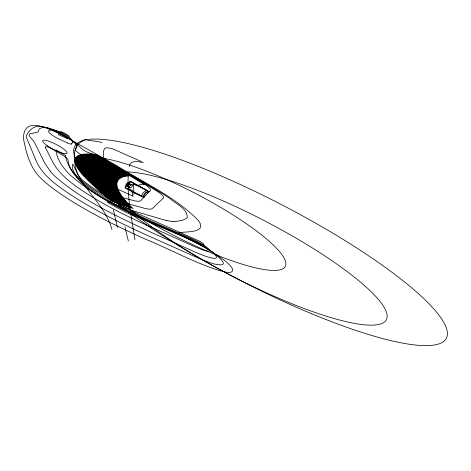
<?xml version="1.0" encoding="UTF-8"?>
<svg xmlns="http://www.w3.org/2000/svg" width="471" height="471" viewBox="0 0 471 471"><rect width="100%" height="100%" fill="white"/><g stroke="black" fill="none" stroke-linecap="round" stroke-linejoin="round"><path stroke-width="0.71" d="M128.242 174.859C127.058 196.76 131.615 218.338 134.953 239.851M132.127 191.356L132.11 191.768L143.932 197.555A120.629 24.875 27.3 0 1 149.283 191.632L130.785 181.494A141.477 29.173 27.3 0 0 126.093 184.703L125.598 185.586A141.795 29.237 27.3 0 0 125.039 187.858L132.127 191.356A137.726 28.401 27.3 0 0 133.034 196.136M129.254 166.457C130.496 159.634 138.657 161.582 143.361 162.719M123.749 171.927L115.548 173.375L112.045 175.459L109.843 180.21L110.614 184.973L111.633 187.411M112.045 175.459L109.837 180.21L111.074 186.169M72.522 142.195C71.945 136.313 55.866 128.895 50.756 129.896M71.945 143.314L72.505 142.224M71.916 143.384L71.339 143.996M141.041 200.31L140.582 200.764A26.193 5.399 27.3 0 1 134.017 200.658L121.671 197.461A26.823 5.534 27.3 0 1 117.485 195.995L114.636 194.888M149.896 191.067L150.426 190.502A15.784 3.256 27.3 0 0 142.23 182.654L104.427 160.022A15.372 3.167 27.3 0 0 102.949 159.198A3.591 0.742 27.3 0 0 101.453 158.474A4.198 0.865 27.3 0 0 100.099 157.985A9.909 2.043 27.3 0 0 98.981 157.708A18.357 3.786 27.3 0 0 98.009 157.532C92.151 157.214 83.897 156.119 80.323 161.977C79.275 167.558 82.837 173.116 86.128 177.373A27.948 5.764 27.3 0 0 90.055 180.964L98.727 187.405A15.496 3.197 27.3 0 0 99.958 188.241A5.758 1.189 27.3 0 0 102.837 189.86A12.882 2.655 27.3 0 0 104.356 190.572A25.564 5.269 27.3 0 0 105.851 191.232L114.459 194.811M141.324 200.01L149.701 191.267M50.656 129.925L48.489 130.967L48.807 132.339A8.602 1.772 27.3 0 0 48.955 132.516L52.028 135.1L56.738 137.962A8.384 1.731 27.3 0 0 57.174 138.191L63.249 141.006A5.34 1.101 27.3 0 1 63.685 141.206L66.735 142.636A8.301 1.713 27.3 0 0 67.17 142.837L67.553 143.007M88.784 163.007L98.839 159.169M82.778 141.147C70.703 145.922 74.094 163.249 77.12 172.987C87.005 192.857 105.898 207.387 111.921 229.512M91.68 157.438L86.523 158.197L91.68 157.438L96.031 157.491M87.506 140.546L93.452 140.894L102.189 142.425M61.354 131.904L63.161 132.486A4.039 0.83 27.3 0 1 64.81 133.211L68.843 135.795A4.186 0.865 27.3 0 1 69.396 136.402M110.785 200.781L133.187 208.547M109.413 199.669L132.333 207.723M108.059 198.562L131.503 206.904M106.717 197.461L130.691 206.092M105.392 196.36L129.902 205.291M104.079 195.259L129.136 204.502M102.79 194.164L128.395 203.713M101.512 193.069L127.67 202.936M102.572 176.725L103.037 176.902M100.252 191.98L126.97 202.171M99.01 190.89L126.293 201.411M97.785 189.807L125.639 200.658M96.584 188.724L125.009 199.916M95.395 187.646L124.403 199.18M94.224 186.575L123.814 198.456M58.94 134.889L67.088 138.474M93.075 185.509L123.255 197.743M58.822 134.841L58.386 134.594A2.273 0.471 27.3 0 1 58.333 134.523M91.945 184.444L122.713 197.037M90.832 183.384L122.201 196.342M89.743 182.33L121.706 195.659M88.672 181.276L121.241 194.982M87.624 180.234L120.794 194.317M101.283 169.601L100.794 169.389L101.842 169.954M86.599 179.192L120.376 193.658M85.592 178.162L119.975 193.016M141.647 161.677L112.893 148.924L107.735 147.723L105.963 147.859L104.68 148.483L103.402 151.179L103.502 155.895L109.437 191.008M84.609 177.131L119.605 192.38M83.661 176.119L119.257 191.75M82.761 175.118L118.933 191.138M81.907 174.135L118.627 190.531M81.1 173.175L118.351 189.943M94.901 179.11L90.685 177.208A4.763 0.983 27.3 0 1 94.294 177.726M80.341 172.227L133.022 196.13M79.628 171.297L117.874 188.789M78.969 170.39L117.668 188.229M78.351 169.501L117.491 187.676M77.786 168.63L117.332 187.14M77.268 167.782L117.202 186.616M76.802 166.958L117.096 186.098M92.887 172.268L89.343 170.579A3.968 0.818 27.3 0 0 93.04 173.257M76.384 166.151L117.014 185.598M76.019 165.368L116.955 185.109M75.701 164.609L116.926 184.626M75.437 163.867L116.914 184.161M75.225 163.154L116.932 183.702M75.066 162.466L116.973 183.26M74.954 161.8L117.038 182.83M74.895 161.159L117.126 182.407M74.889 160.54L117.238 182M74.936 159.946L117.373 181.606M75.036 159.381L117.538 181.223M126.352 185.857L130.579 187.882L132.769 185.533L128.807 183.137M75.183 158.845L117.726 180.858M126.528 185.509L129.448 186.793A137.826 28.419 27.3 0 1 131.026 185.044L128.442 183.39M75.384 158.327L117.938 180.499M75.643 157.844L118.174 180.157M75.949 157.379L118.433 179.822M67.895 138.168L116.331 165.445C144.032 183.095 175.53 196.766 198.562 220.746C207.852 233.64 184.85 231.214 178.886 232.821A5.752 1.183 27.3 0 0 178.78 233.263C189.901 240.746 203.154 245.403 214.27 253.263C220.84 257.967 228.57 262.147 232.804 269.277C232.874 275.27 223.089 271.119 219.663 270.619C194.093 262.659 170.508 249.43 145.804 239.327C115.56 225.697 85.475 211.167 58.151 192.203A74.589 15.378 27.3 0 1 43.032 180.205C32.146 171.108 27.253 157.332 24.58 143.843C22.49 137.455 23.085 127.47 31.062 125.704A69.843 14.401 27.3 0 1 32.693 125.439A53.282 10.986 27.3 0 1 34.412 125.374A42.649 8.796 27.3 0 1 36.455 125.504A33.07 6.818 27.3 0 1 38.875 125.892A27.972 5.77 27.3 0 1 41.707 126.581A25.675 5.293 27.3 0 1 48.513 128.919A29.114 6.005 27.3 0 1 52.293 130.502A35.861 7.395 27.3 0 1 56.179 132.269A45.652 9.414 27.3 0 1 60.094 134.164A68.466 14.118 27.3 0 1 67.889 138.168M128.094 183.661L129.325 184.544A139.416 28.749 27.3 0 0 128.265 185.721L126.734 185.168M76.302 156.949L118.716 179.504M104.338 171.291L105.38 171.85L104.962 171.574M76.714 156.543L119.022 179.198M77.173 156.166L119.357 178.903M77.686 155.813L119.711 178.627M78.245 155.489L120.093 178.356M78.857 155.195L120.494 178.103M79.522 154.93L120.923 177.861M80.235 154.694L121.377 177.638M80.994 154.482L121.848 177.42M81.801 154.3L122.348 177.22M89.184 162.854L94.624 165.927A6.347 1.307 27.3 0 0 90.803 162.236M82.66 154.147L122.872 177.031M83.567 154.023L123.414 176.855M84.521 153.929L123.985 176.696M85.522 153.858L124.574 176.548M86.835 158.132L83.508 156.189A3.968 0.818 27.3 0 1 88.065 157.879M86.57 153.823L125.192 176.413M87.659 153.811L125.828 176.289M88.795 153.829L126.487 176.183M89.979 153.876L127.176 176.089M91.203 153.952L127.876 176.007M89.219 157.661L85.975 155.707A3.968 0.818 27.3 0 1 90.644 157.514M98.374 174.606L98.833 174.882M92.469 154.058L128.607 175.936M93.776 154.188L129.36 175.883M95.124 154.353L144.256 184.514A97.962 20.2 27.3 0 0 137.579 185.362M96.52 154.535L130.926 175.818M92.133 157.444L89.007 155.483L84.079 155.83L79.776 153.834A6.535 1.348 27.3 0 1 78.239 152.863L76.331 151.326A7.306 1.507 27.3 0 1 75.76 150.614L75.625 150.243A37.056 7.642 27.3 0 1 75.831 149.101L76.773 147.099A29.867 6.158 27.3 0 0 76.661 145.804A31.592 6.517 27.3 0 0 74 142.136M88.466 177.067L90.208 178.992M50.497 171.509L44.686 162.99L34.866 143.231A63.926 13.182 27.3 0 0 33.818 141.512A51.745 10.668 27.3 0 0 32.34 139.61L30.615 137.609A23.903 4.928 27.3 0 1 29.385 135.819A21.495 4.433 27.3 0 1 29.279 134.529A27.624 5.699 27.3 0 1 30.221 133.782L36.82 132.351A31.404 6.476 27.3 0 0 38.086 131.78A36.049 7.436 27.3 0 0 38.604 130.803L38.863 129.696A42.066 8.672 27.3 0 1 39.523 128.789A60.206 12.417 27.3 0 1 40.694 128.159L42.19 127.712A49.749 10.256 27.3 0 1 44.038 127.476A26.582 5.481 27.3 0 1 46.547 127.647A18.263 3.768 27.3 0 1 49.967 128.459M96.278 181.659L93.27 174.782L92.822 171.827M83.355 170.072L81.754 166.375M90.803 179.257L90.138 178.032A3.968 0.818 27.3 0 1 94.288 180.787M96.743 180.764L97.432 182.183A4.763 0.983 27.3 0 0 100.947 182.636M117.373 227.411L113.423 209.907M120.717 205.703A208.176 42.926 27.3 0 1 93.435 181.8A113.476 23.397 27.3 0 1 105.463 159.039M82.06 140.588A119.263 28.613 35.6 0 1 86.381 139.622M134.011 194.423A97.138 10.768 80.5 0 1 133.481 182.936M126.093 184.703A141.795 29.237 27.3 0 1 130.785 181.494M93.806 157.455A3.968 0.818 27.3 0 0 89.007 155.483A44.633 9.202 27.3 0 1 91.321 155.607A17.886 3.686 27.3 0 1 94.488 156.231L94.959 156.366A11.328 2.337 27.3 0 1 98.127 157.502L98.716 157.744A16.043 3.309 27.3 0 1 103.479 159.987A46.635 9.614 27.3 0 1 108.218 162.501A84.256 17.374 27.3 0 1 112.869 165.074L153.093 188.747A42.82 8.831 27.3 0 1 157.302 191.397A14.436 2.979 27.3 0 1 160.776 193.934A16.302 3.362 27.3 0 1 162.954 196.095A14.36 2.961 27.3 0 1 163.537 197.602A39.97 8.242 27.3 0 1 162.913 198.521L152.71 208.164A51.516 10.621 27.3 0 1 151.686 208.871A24.451 5.04 27.3 0 1 150.202 209.159A26.211 5.405 27.3 0 1 147.27 208.894A29.614 6.105 27.3 0 1 143.902 208.123L125.457 203.066A46.411 9.567 27.3 0 1 121.4 201.741A35.984 7.418 27.3 0 1 117.044 200.128A40.883 8.431 27.3 0 1 107.718 196.119A59.087 12.181 27.3 0 1 102.913 193.828A14.819 3.056 27.3 0 1 98.233 191.326A18.605 3.839 27.3 0 1 94.047 188.688A66.988 13.812 27.3 0 1 86.87 183.537A43.921 9.055 27.3 0 1 83.773 181.076A30.15 6.217 27.3 0 1 81.253 178.797A35.825 7.389 27.3 0 1 79.434 176.76A69.69 14.371 27.3 0 1 78.121 174.929L73.352 164.868L72.699 164.249L72.493 164.915A70.833 14.607 27.3 0 1 72.481 166.222A84.798 17.486 27.3 0 0 72.611 168.748L74.471 173.34L77.856 178.603A70.821 14.601 27.3 0 0 79.428 180.54A59.452 12.258 27.3 0 0 81.365 182.624C91.197 192.021 103.137 198.844 114.971 205.385A69.096 14.248 27.3 0 0 129.307 212.574M128.359 241.04A168.359 12.169 74.5 0 1 124.927 226.822M129.172 187.311A137.826 28.419 27.3 0 0 128.701 188.747L130.773 189.772A2.379 0.489 27.3 0 1 132.863 191.35L132.822 191.933L143.225 197.025A121.424 25.04 27.3 0 1 148.389 191.308L138.503 185.645L137.809 185.874A2.379 0.489 27.3 0 1 135.142 184.932L133.163 183.808A137.826 28.419 27.3 0 0 131.574 184.65M76.043 143.655A26.576 5.481 27.3 0 0 66.399 137.055A27.612 5.693 27.3 0 0 57.556 132.286A24.527 5.057 27.3 0 0 53.323 130.308A20.477 4.221 27.3 0 0 45.575 127.394A22.667 4.675 27.3 0 0 42.478 126.628A29.137 6.011 27.3 0 0 39.958 126.281A40.541 8.36 27.3 0 0 37.945 126.269A57.332 11.822 27.3 0 0 36.314 126.487C31.816 127.594 28.348 131.656 26.376 135.66A55.678 11.481 27.3 0 0 26.647 137.985L34.866 157.667C40.271 173.11 53.947 183.419 66.982 192.25C94.706 210.92 124.968 225.391 155.418 238.997L200.004 258.838A56.803 11.716 27.3 0 0 204.037 260.463A46.24 9.538 27.3 0 0 207.929 261.917A39.187 8.084 27.3 0 0 211.603 263.154A35.172 7.253 27.3 0 0 214.97 264.125C236.636 268.717 209.96 249.76 204.885 247.611A32.222 6.647 27.3 0 0 196.666 243.048A40.6 8.372 27.3 0 0 192.415 240.922A60.276 12.429 27.3 0 0 188.165 238.909L180.258 235.329A80.141 16.526 27.3 0 0 175.071 233.098L130.343 214.264A50.65 10.444 27.3 0 1 121.842 210.125L117.597 207.935A29.914 6.17 27.3 0 1 113.476 205.697C112.263 205.168 102.755 199.851 109.79 202.259A39.034 8.048 27.3 0 0 114.165 204.208A39.623 8.172 27.3 0 0 118.203 205.862A51.969 10.715 27.3 0 0 122.13 207.352A68.401 14.106 27.3 0 0 125.898 208.682L163.278 219.674A61.413 12.664 27.3 0 0 166.345 220.416M76.066 143.661A50.874 10.492 27.3 0 1 78.569 145.774A41.784 8.613 27.3 0 1 80.694 147.764A19.229 3.962 27.3 0 0 83.12 149.872L86.758 151.892A25.24 5.205 27.3 0 0 90.762 153.387A18.11 3.733 27.3 0 1 94.659 154.877A22.049 4.545 27.3 0 1 98.863 156.761A27.318 5.634 27.3 0 1 103.114 158.88A50.803 10.474 27.3 0 1 107.306 161.123L135.112 177.055L162.707 193.781A78.221 16.132 27.3 0 1 169.795 198.456C175.447 203.725 187.752 208.594 187.205 217.567A77.627 16.008 27.3 0 1 186.557 218.338L182.283 220.357L175.836 221.423A82.543 17.021 27.3 0 1 173.876 221.441M173.858 221.429A55.248 11.392 27.3 0 1 166.375 220.434M50.503 171.515A90.032 18.563 27.3 0 0 54.289 175.636C82.307 200.546 116.985 216.377 150.655 232.097L193.328 251.273A83.196 17.156 27.3 0 0 197.997 253.268A43.838 9.037 27.3 0 0 202.542 255.099A31.233 6.441 27.3 0 0 206.816 256.624A26.676 5.499 27.3 0 0 210.608 257.725A22.902 4.722 27.3 0 0 213.681 258.279A19.37 3.992 27.3 0 0 215.895 258.096A18.263 3.768 27.3 0 0 216.477 257.313A20.006 4.127 27.3 0 0 215.889 255.8A23.473 4.84 27.3 0 0 214.152 253.798A27.165 5.605 27.3 0 0 208.123 248.947A25.299 5.216 27.3 0 0 204.131 246.315A22.755 4.692 27.3 0 0 199.657 243.69A26.193 5.399 27.3 0 0 194.917 241.205A43.744 9.02 27.3 0 0 190.125 238.885A69.908 14.413 27.3 0 0 185.368 236.713A89.025 18.357 27.3 0 0 180.658 234.646L134.082 214.8A90.991 18.763 27.3 0 1 129.307 212.58M74 142.136A24.268 5.004 27.3 0 0 71.439 139.84A19.034 3.927 27.3 0 0 67.965 137.296A17.715 3.65 27.3 0 0 63.691 134.659A18.239 3.762 27.3 0 0 58.375 131.856A17.191 3.544 27.3 0 0 54.242 130.002A15.99 3.297 27.3 0 0 49.967 128.459M45.446 147.182A12.587 2.596 27.3 0 1 45.663 146.669L45.734 146.628A4.734 0.977 27.3 0 1 46.37 146.593L47.206 146.769A4.021 0.83 27.3 0 1 48.236 147.129L48.819 147.376A9.267 1.913 27.3 0 1 51.239 148.536A15.973 3.291 27.3 0 1 53.612 149.813A22.261 4.592 27.3 0 1 55.884 151.132L62.543 155.13A11.345 2.337 27.3 0 1 64.633 156.46A8.166 1.684 27.3 0 1 66.293 157.72A10.963 2.261 27.3 0 1 67.394 158.815A12.47 2.573 27.3 0 1 67.977 159.704A18.31 3.774 27.3 0 1 68.124 160.399C68.884 170.967 77.815 178.951 85.504 185.274C108.595 202.977 135.666 214.393 162.148 225.927L193.457 239.515A29.62 6.105 27.3 0 1 195.877 240.669A17.78 3.668 27.3 0 1 198.279 241.894A14.954 3.085 27.3 0 1 208.771 249.336M45.446 147.188A29.844 6.152 27.3 0 0 45.599 147.882L51.998 160.54C57.845 172.639 68.725 181.223 79.517 188.73C101.948 204.126 126.481 216.124 151.25 227.216L197.467 247.864A38.11 7.86 27.3 0 0 200.063 248.918A24.315 5.016 27.3 0 0 202.283 249.76A18.086 3.727 27.3 0 0 204.361 250.46A15.031 3.097 27.3 0 0 206.216 250.961M208.865 249.371A12.187 2.514 27.3 0 1 206.257 250.996M71.468 144.067A5.628 1.16 27.3 0 1 67.577 143.054M60.541 131.792A3.656 0.754 27.3 0 1 61.342 131.892M67.771 138.727A1.59 0.33 27.3 0 1 67.088 138.468M65.557 155.866L65.551 155.936A20.182 4.162 27.3 0 0 65.54 156.502C68.583 171.167 81.33 181.064 92.922 189.212A37.321 7.695 27.3 0 0 94.918 190.555L106.24 197.59A39.552 8.154 27.3 0 0 108.813 199.068L136.001 212.851L196.454 239.768A20.536 4.233 27.3 0 1 198.603 240.734A5.316 1.095 27.3 0 1 200.723 241.847A6.565 1.354 27.3 0 1 202.577 243.042L202.777 243.189A4.327 0.889 27.3 0 1 203.637 243.954L203.725 244.066A6.005 1.236 27.3 0 1 203.925 244.72A4.663 0.96 27.3 0 1 203.313 244.879L202.807 244.796A4.033 0.83 27.3 0 1 201.729 244.473L201.476 244.378A20.748 4.28 27.3 0 1 199.398 243.531L155.406 224.172C127.335 211.55 98.804 198.585 74.812 178.951C66.017 171.85 57.851 162.377 55.99 150.903A39.811 8.207 27.3 0 0 55.931 150.437L55.955 150.008L56.826 150.373A16.073 3.315 27.3 0 1 58.857 151.568A23.403 4.828 27.3 0 0 60.6 152.616A19.741 4.068 27.3 0 0 62.955 153.946L63.479 154.241A4.633 0.954 27.3 0 1 64.833 155.106L65.175 155.371A2.237 0.459 27.3 0 1 65.487 155.701L65.557 155.866M141.836 195.96L125.763 188.029A141 29.072 27.3 0 1 131.256 181.953L146.599 190.69A123.013 25.363 27.3 0 0 141.836 195.96M164.12 235.712A155.171 31.999 27.3 0 0 385.979 320.368A155.171 31.999 27.3 0 0 195.371 189.489A155.171 31.999 27.3 0 0 164.12 235.712M121.43 204.473A114.429 23.597 27.3 0 0 285.032 266.898A114.429 23.597 27.3 0 0 144.473 170.39A114.429 23.597 27.3 0 0 121.43 204.473M146.834 225.073A209.13 43.126 27.3 0 0 445.831 339.167A209.13 43.126 27.3 0 0 188.942 162.783A209.13 43.126 27.3 0 0 146.834 225.073M47.336 145.716A13.653 2.814 27.3 0 0 66.97 153.287A13.653 2.814 27.3 0 0 50.373 141.8A13.653 2.814 27.3 0 0 47.336 145.716"/></g></svg>
